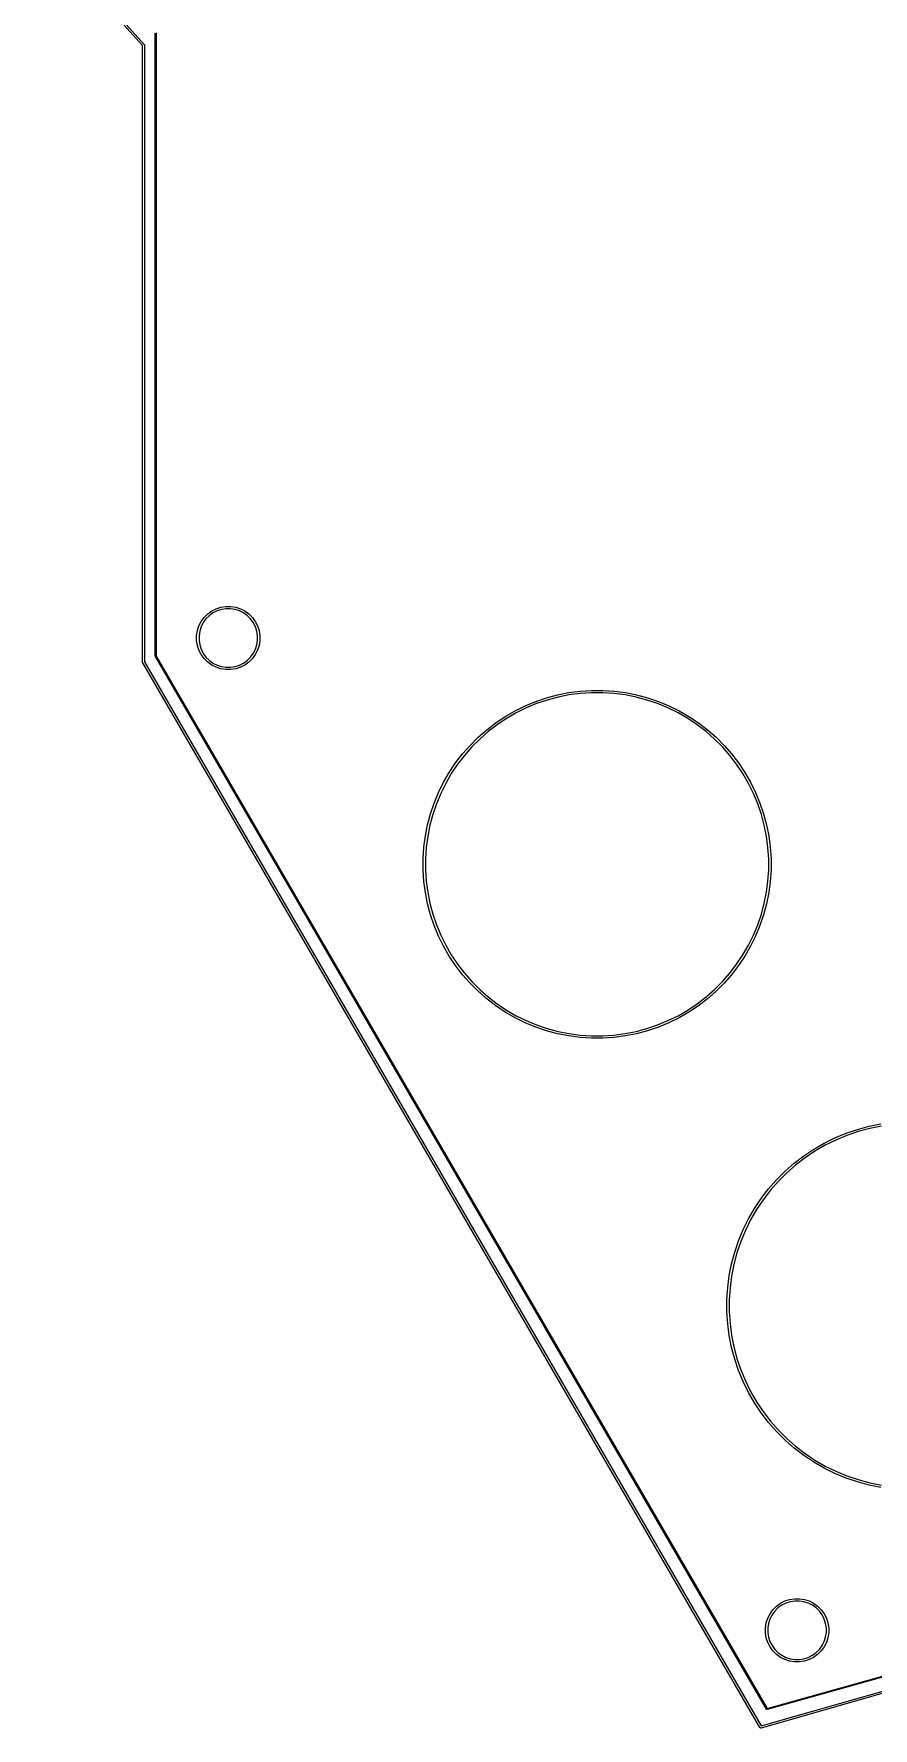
# Model space of a CAD drawing. Extents: x 11 to 414, y -155 to -2.
# Drawn here: x 213.7 to 255, y -154.8 to -71.5 of the extents above; entities that cross this region are included whole.
import ezdxf

# ---------------------------------------------------------------- set-up
doc = ezdxf.new("R2010")
doc.units = 0
doc.layers.add('BLACK', color=7, linetype='CONTINUOUS')

msp = doc.modelspace()

# ---------------------------------------------------------------- linework, layer by layer
at = {"layer": 'BLACK', "linetype": 'CONTINUOUS'}
for p, q in [((219.025184, -72.052299), (213.680202, -66.113431)), ((213.767367, -66.060796), (219.112349, -71.999665)), ((219.653205, -102.096467), (219.653205, -71.447403)), ((219.703205, -71.4378), (219.703205, -102.089736)), ((219.025184, -102.394076), (219.025184, -72.052299)), ((219.112349, -71.999665), (219.120101, -72.012702)), ((219.120101, -72.012702), (219.121378, -72.013979)), ((219.121378, -72.013979), (219.121637, -72.015286)), ((219.121637, -72.015286), (219.12232, -72.016433)), ((219.12232, -72.016433), (219.122225, -72.018237)), ((219.122225, -72.018237), (219.125184, -72.033113)), ((219.125184, -72.033113), (219.125184, -102.380634)), ((222.229236, -100.017217), (222.427277, -99.873331)), ((222.48765, -99.971851), (222.304278, -100.105079)), ((222.427277, -99.873331), (222.645389, -99.762198)), ((222.689607, -99.868949), (222.48765, -99.971851)), ((222.645389, -99.762198), (222.8782, -99.686553)), ((222.905174, -99.798907), (222.689607, -99.868949)), ((222.8782, -99.686553), (223.119979, -99.648259)), ((223.129045, -99.76345), (222.905174, -99.798907)), ((223.119979, -99.648259), (223.364771, -99.648259)), ((223.355705, -99.76345), (223.129045, -99.76345)), ((223.579576, -99.798907), (223.355705, -99.76345)), ((223.364771, -99.648259), (223.60655, -99.686553)), ((223.795143, -99.868949), (223.579576, -99.798907)), ((223.60655, -99.686553), (223.839361, -99.762198)), ((223.9971, -99.971851), (223.795143, -99.868949)), ((223.839361, -99.762198), (224.057473, -99.873331)), ((224.180472, -100.105079), (223.9971, -99.971851)), ((224.057473, -99.873331), (224.255514, -100.017217)), ((221.687184, -101.081054), (221.725478, -100.839275)), ((221.725478, -100.839275), (221.801123, -100.606464)), ((221.801123, -100.606464), (221.912256, -100.388352)), ((221.907874, -100.650682), (221.837832, -100.866249)), ((222.010776, -100.448725), (221.907874, -100.650682)), ((221.912256, -100.388352), (222.056142, -100.190311)), ((222.144004, -100.265353), (222.010776, -100.448725)), ((222.056142, -100.190311), (222.229236, -100.017217)), ((222.304278, -100.105079), (222.144004, -100.265353)), ((224.340746, -100.265353), (224.180472, -100.105079)), ((224.255514, -100.017217), (224.428608, -100.190311)), ((224.473974, -100.448725), (224.340746, -100.265353)), ((224.428608, -100.190311), (224.572494, -100.388352)), ((224.576876, -100.650682), (224.473974, -100.448725)), ((224.572494, -100.388352), (224.683627, -100.606464)), ((224.646918, -100.866249), (224.576876, -100.650682)), ((224.683627, -100.606464), (224.759272, -100.839275)), ((224.759272, -100.839275), (224.797566, -101.081054)), ((221.687184, -101.09012), (221.687184, -101.081054)), ((221.687184, -101.325846), (221.687184, -101.09012)), ((221.725478, -101.567625), (221.687184, -101.325846)), ((221.801123, -101.800436), (221.725478, -101.567625)), ((221.837832, -100.866249), (221.802375, -101.09012)), ((221.802375, -101.09012), (221.802375, -101.31678)), ((221.802375, -101.31678), (221.837832, -101.540651)), ((221.837832, -101.540651), (221.907874, -101.756218)), ((224.576876, -101.756218), (224.646918, -101.540651)), ((224.682375, -101.09012), (224.646918, -100.866249)), ((224.646918, -101.540651), (224.682375, -101.31678)), ((224.682375, -101.31678), (224.682375, -101.09012)), ((224.759272, -101.567625), (224.683627, -101.800436)), ((224.797566, -101.325846), (224.759272, -101.567625)), ((224.797566, -101.081054), (224.797566, -101.325846)), ((219.026124, -102.398801), (219.025184, -102.394076)), ((219.025623, -102.400684), (219.026124, -102.398801)), ((219.027721, -102.406833), (219.025623, -102.400684)), ((219.02899, -102.41321), (219.027721, -102.406833)), ((219.030368, -102.414588), (219.02899, -102.41321)), ((219.031924, -102.419147), (219.030368, -102.414588)), ((249.392887, -154.806691), (219.031924, -102.419147)), ((219.125184, -102.380634), (249.459871, -154.72284)), ((219.653677, -102.098843), (219.653205, -102.096467)), ((219.653427, -102.099788), (219.653677, -102.098843)), ((219.654475, -102.102853), (219.653427, -102.099788)), ((219.655108, -102.106034), (219.654475, -102.102853)), ((219.655799, -102.106725), (219.655108, -102.106034)), ((219.656583, -102.109017), (219.655799, -102.106725)), ((249.719669, -153.901488), (219.656583, -102.109017)), ((219.703205, -102.089736), (249.753192, -153.859643)), ((221.912256, -102.018548), (221.801123, -101.800436)), ((221.907874, -101.756218), (222.010776, -101.958175)), ((222.056142, -102.216589), (221.912256, -102.018548)), ((222.010776, -101.958175), (222.144004, -102.141547)), ((222.229236, -102.389683), (222.056142, -102.216589)), ((222.144004, -102.141547), (222.304278, -102.301821)), ((222.427277, -102.533569), (222.229236, -102.389683)), ((222.304278, -102.301821), (222.48765, -102.435049)), ((222.48765, -102.435049), (222.689607, -102.537951)), ((223.795143, -102.537951), (223.9971, -102.435049)), ((223.9971, -102.435049), (224.180472, -102.301821)), ((224.255514, -102.389683), (224.057473, -102.533569)), ((224.180472, -102.301821), (224.340746, -102.141547)), ((224.428608, -102.216589), (224.255514, -102.389683)), ((224.340746, -102.141547), (224.473974, -101.958175)), ((224.572494, -102.018548), (224.428608, -102.216589)), ((224.473974, -101.958175), (224.576876, -101.756218)), ((224.683627, -101.800436), (224.572494, -102.018548)), ((222.645389, -102.644702), (222.427277, -102.533569)), ((222.8782, -102.720347), (222.645389, -102.644702)), ((222.689607, -102.537951), (222.905174, -102.607993)), ((223.119979, -102.758641), (222.8782, -102.720347)), ((222.905174, -102.607993), (223.129045, -102.64345)), ((223.364771, -102.758641), (223.119979, -102.758641)), ((223.129045, -102.64345), (223.355705, -102.64345)), ((223.355705, -102.64345), (223.579576, -102.607993)), ((223.60655, -102.720347), (223.364771, -102.758641)), ((223.579576, -102.607993), (223.795143, -102.537951)), ((223.839361, -102.644702), (223.60655, -102.720347)), ((224.057473, -102.533569), (223.839361, -102.644702)), ((238.370261, -104.32492), (238.900684, -104.144866)), ((238.900684, -104.144866), (239.441748, -103.999888)), ((239.467971, -104.11235), (238.934206, -104.255372)), ((239.441748, -103.999888), (239.991136, -103.890608)), ((240.009947, -104.004545), (239.467971, -104.11235)), ((239.991136, -103.890608), (240.546494, -103.817494)), ((240.557813, -103.932417), (240.009947, -104.004545)), ((240.546494, -103.817494), (241.105446, -103.780858)), ((241.109224, -103.896275), (240.557813, -103.932417)), ((241.105446, -103.780858), (241.665596, -103.780858)), ((241.661818, -103.896275), (241.109224, -103.896275)), ((242.213229, -103.932417), (241.661818, -103.896275)), ((241.665596, -103.780858), (242.224548, -103.817494)), ((242.761095, -104.004545), (242.213229, -103.932417)), ((242.224548, -103.817494), (242.779906, -103.890608)), ((243.303071, -104.11235), (242.761095, -104.004545)), ((242.779906, -103.890608), (243.329294, -103.999888)), ((243.836836, -104.255372), (243.303071, -104.11235)), ((243.329294, -103.999888), (243.870358, -104.144866)), ((243.870358, -104.144866), (244.400781, -104.32492)), ((236.86526, -105.067104), (237.350365, -104.787029)), ((237.404801, -104.888872), (236.926241, -105.165169)), ((237.350365, -104.787029), (237.852749, -104.539281)), ((237.900408, -104.644466), (237.404801, -104.888872)), ((237.852749, -104.539281), (238.370261, -104.32492)), ((238.410938, -104.432998), (237.900408, -104.644466)), ((238.934206, -104.255372), (238.410938, -104.432998)), ((244.360104, -104.432998), (243.836836, -104.255372)), ((244.870634, -104.644466), (244.360104, -104.432998)), ((244.400781, -104.32492), (244.918293, -104.539281)), ((245.366241, -104.888872), (244.870634, -104.644466)), ((244.918293, -104.539281), (245.420677, -104.787029)), ((245.844801, -105.165169), (245.366241, -104.888872)), ((245.420677, -104.787029), (245.905782, -105.067104)), ((235.533971, -106.088639), (235.955114, -105.719306)), ((236.028374, -105.808572), (235.612911, -106.172923)), ((235.955114, -105.719306), (236.399512, -105.378307)), ((236.466776, -105.472174), (236.028374, -105.808572)), ((236.399512, -105.378307), (236.86526, -105.067104)), ((236.926241, -105.165169), (236.466776, -105.472174)), ((246.304266, -105.472174), (245.844801, -105.165169)), ((245.905782, -105.067104), (246.37153, -105.378307)), ((246.742668, -105.808572), (246.304266, -105.472174)), ((246.37153, -105.378307), (246.815928, -105.719306)), ((247.158131, -106.172923), (246.742668, -105.808572)), ((246.815928, -105.719306), (247.237071, -106.088639)), ((234.768552, -106.905868), (235.137885, -106.484725)), ((235.222169, -106.563665), (234.857818, -106.979128)), ((235.137885, -106.484725), (235.533971, -106.088639)), ((235.612911, -106.172923), (235.222169, -106.563665)), ((247.548873, -106.563665), (247.158131, -106.172923)), ((247.237071, -106.088639), (247.633157, -106.484725)), ((247.913224, -106.979128), (247.548873, -106.563665)), ((247.633157, -106.484725), (248.00249, -106.905868)), ((234.11635, -107.816014), (234.427553, -107.350266)), ((234.52142, -107.41753), (234.214415, -107.876995)), ((234.427553, -107.350266), (234.768552, -106.905868)), ((234.857818, -106.979128), (234.52142, -107.41753)), ((248.249622, -107.41753), (247.913224, -106.979128)), ((248.00249, -106.905868), (248.343489, -107.350266)), ((248.556627, -107.876995), (248.249622, -107.41753)), ((248.343489, -107.350266), (248.654692, -107.816014)), ((233.588527, -108.803503), (233.836275, -108.301119)), ((233.836275, -108.301119), (234.11635, -107.816014)), ((234.214415, -107.876995), (233.938118, -108.355555)), ((248.832924, -108.355555), (248.556627, -107.876995)), ((248.654692, -107.816014), (248.934767, -108.301119)), ((248.934767, -108.301119), (249.182515, -108.803503)), ((233.374166, -109.321015), (233.588527, -108.803503)), ((233.693712, -108.851162), (233.482244, -109.361692)), ((233.938118, -108.355555), (233.693712, -108.851162)), ((249.07733, -108.851162), (248.832924, -108.355555)), ((249.288798, -109.361692), (249.07733, -108.851162)), ((249.182515, -108.803503), (249.396876, -109.321015)), ((233.049134, -110.392502), (233.194112, -109.851438)), ((233.304618, -109.88496), (233.161596, -110.418725)), ((233.194112, -109.851438), (233.374166, -109.321015)), ((233.482244, -109.361692), (233.304618, -109.88496)), ((249.466424, -109.88496), (249.288798, -109.361692)), ((249.396876, -109.321015), (249.57693, -109.851438)), ((249.609446, -110.418725), (249.466424, -109.88496)), ((249.57693, -109.851438), (249.721908, -110.392502)), ((232.939854, -110.94189), (233.049134, -110.392502)), ((233.161596, -110.418725), (233.053791, -110.960701)), ((249.717251, -110.960701), (249.609446, -110.418725)), ((249.721908, -110.392502), (249.831188, -110.94189)), ((232.830104, -112.0562), (232.86674, -111.497248)), ((232.86674, -111.497248), (232.939854, -110.94189)), ((232.981663, -111.508567), (232.945521, -112.059978)), ((233.053791, -110.960701), (232.981663, -111.508567)), ((249.789379, -111.508567), (249.717251, -110.960701)), ((249.825521, -112.059978), (249.789379, -111.508567)), ((249.831188, -110.94189), (249.904302, -111.497248)), ((249.904302, -111.497248), (249.940938, -112.0562)), ((232.830104, -112.059978), (232.830104, -112.0562)), ((232.830104, -112.61635), (232.830104, -112.059978)), ((232.945521, -112.059978), (232.945521, -112.612572)), ((249.825521, -112.612572), (249.825521, -112.059978)), ((249.940938, -112.0562), (249.940938, -112.61635)), ((232.86674, -113.175302), (232.830104, -112.61635)), ((232.939854, -113.73066), (232.86674, -113.175302)), ((232.945521, -112.612572), (232.981663, -113.163983)), ((232.981663, -113.163983), (233.053791, -113.711849)), ((249.717251, -113.711849), (249.789379, -113.163983)), ((249.789379, -113.163983), (249.825521, -112.612572)), ((249.904302, -113.175302), (249.831188, -113.73066)), ((249.940938, -112.61635), (249.904302, -113.175302)), ((233.049134, -114.280048), (232.939854, -113.73066)), ((233.053791, -113.711849), (233.161596, -114.253825)), ((249.609446, -114.253825), (249.717251, -113.711849)), ((249.831188, -113.73066), (249.721908, -114.280048)), ((233.194112, -114.821112), (233.049134, -114.280048)), ((233.161596, -114.253825), (233.304618, -114.78759)), ((233.374166, -115.351535), (233.194112, -114.821112)), ((233.304618, -114.78759), (233.482244, -115.310858)), ((249.288798, -115.310858), (249.466424, -114.78759)), ((249.57693, -114.821112), (249.396876, -115.351535)), ((249.466424, -114.78759), (249.609446, -114.253825)), ((249.721908, -114.280048), (249.57693, -114.821112)), ((233.588527, -115.869047), (233.374166, -115.351535)), ((233.482244, -115.310858), (233.693712, -115.821388)), ((233.693712, -115.821388), (233.938118, -116.316995)), ((248.832924, -116.316995), (249.07733, -115.821388)), ((249.07733, -115.821388), (249.288798, -115.310858)), ((249.396876, -115.351535), (249.182515, -115.869047)), ((233.836275, -116.371431), (233.588527, -115.869047)), ((234.11635, -116.856536), (233.836275, -116.371431)), ((233.938118, -116.316995), (234.214415, -116.795555)), ((248.556627, -116.795555), (248.832924, -116.316995)), ((248.934767, -116.371431), (248.654692, -116.856536)), ((249.182515, -115.869047), (248.934767, -116.371431)), ((234.427553, -117.322284), (234.11635, -116.856536)), ((234.214415, -116.795555), (234.52142, -117.25502)), ((234.768552, -117.766682), (234.427553, -117.322284)), ((234.52142, -117.25502), (234.857818, -117.693422)), ((247.913224, -117.693422), (248.249622, -117.25502)), ((248.343489, -117.322284), (248.00249, -117.766682)), ((248.249622, -117.25502), (248.556627, -116.795555)), ((248.654692, -116.856536), (248.343489, -117.322284)), ((235.137885, -118.187825), (234.768552, -117.766682)), ((234.857818, -117.693422), (235.222169, -118.108885)), ((235.533971, -118.583911), (235.137885, -118.187825)), ((235.222169, -118.108885), (235.612911, -118.499627)), ((247.158131, -118.499627), (247.548873, -118.108885)), ((247.633157, -118.187825), (247.237071, -118.583911)), ((247.548873, -118.108885), (247.913224, -117.693422)), ((248.00249, -117.766682), (247.633157, -118.187825)), ((235.955114, -118.953244), (235.533971, -118.583911)), ((235.612911, -118.499627), (236.028374, -118.863978)), ((236.399512, -119.294243), (235.955114, -118.953244)), ((236.028374, -118.863978), (236.466776, -119.200376)), ((246.304266, -119.200376), (246.742668, -118.863978)), ((246.815928, -118.953244), (246.37153, -119.294243)), ((246.742668, -118.863978), (247.158131, -118.499627)), ((247.237071, -118.583911), (246.815928, -118.953244)), ((236.86526, -119.605446), (236.399512, -119.294243)), ((236.466776, -119.200376), (236.926241, -119.507381)), ((237.350365, -119.885521), (236.86526, -119.605446)), ((236.926241, -119.507381), (237.404801, -119.783678)), ((237.852749, -120.133269), (237.350365, -119.885521)), ((237.404801, -119.783678), (237.900408, -120.028084)), ((244.870634, -120.028084), (245.366241, -119.783678)), ((245.420677, -119.885521), (244.918293, -120.133269)), ((245.366241, -119.783678), (245.844801, -119.507381)), ((245.905782, -119.605446), (245.420677, -119.885521)), ((245.844801, -119.507381), (246.304266, -119.200376)), ((246.37153, -119.294243), (245.905782, -119.605446)), ((238.370261, -120.34763), (237.852749, -120.133269)), ((237.900408, -120.028084), (238.410938, -120.239552)), ((238.900684, -120.527684), (238.370261, -120.34763)), ((238.410938, -120.239552), (238.934206, -120.417178)), ((239.441748, -120.672662), (238.900684, -120.527684)), ((238.934206, -120.417178), (239.467971, -120.5602)), ((239.991136, -120.781942), (239.441748, -120.672662)), ((239.467971, -120.5602), (240.009947, -120.668005)), ((240.546494, -120.855056), (239.991136, -120.781942)), ((240.009947, -120.668005), (240.557813, -120.740133)), ((240.557813, -120.740133), (241.109224, -120.776275)), ((241.109224, -120.776275), (241.661818, -120.776275)), ((241.661818, -120.776275), (242.213229, -120.740133)), ((242.213229, -120.740133), (242.761095, -120.668005)), ((242.779906, -120.781942), (242.224548, -120.855056)), ((242.761095, -120.668005), (243.303071, -120.5602)), ((243.329294, -120.672662), (242.779906, -120.781942)), ((243.303071, -120.5602), (243.836836, -120.417178)), ((243.870358, -120.527684), (243.329294, -120.672662)), ((243.836836, -120.417178), (244.360104, -120.239552)), ((244.400781, -120.34763), (243.870358, -120.527684)), ((244.360104, -120.239552), (244.870634, -120.028084)), ((244.918293, -120.133269), (244.400781, -120.34763)), ((241.105446, -120.891692), (240.546494, -120.855056)), ((241.665596, -120.891692), (241.105446, -120.891692)), ((242.224548, -120.855056), (241.665596, -120.891692)), ((252.55439, -126.058528), (253.086118, -125.796309)), ((253.086118, -125.796309), (253.633859, -125.569427)), ((253.674442, -125.677254), (253.133667, -125.90125)), ((253.633859, -125.569427), (254.195265, -125.378856)), ((254.228709, -125.489106), (253.674442, -125.677254)), ((254.195265, -125.378856), (254.767933, -125.22541)), ((254.794095, -125.337611), (254.228709, -125.489106)), ((254.767933, -125.22541), (255.349411, -125.109746)), ((255.368178, -125.223419), (254.794095, -125.337611)), ((251.077641, -127.04526), (251.547996, -126.684344)), ((251.547996, -126.684344), (252.040949, -126.354963)), ((252.101788, -126.452801), (251.615104, -126.777993)), ((252.040949, -126.354963), (252.55439, -126.058528)), ((252.6087, -126.160135), (252.101788, -126.452801)), ((253.133667, -125.90125), (252.6087, -126.160135)), ((250.212676, -127.855389), (250.631898, -127.436167)), ((250.710655, -127.520255), (250.296764, -127.934146)), ((250.631898, -127.436167), (251.077641, -127.04526)), ((251.15073, -127.13432), (250.710655, -127.520255)), ((251.615104, -126.777993), (251.15073, -127.13432)), ((249.460853, -128.771487), (249.821769, -128.301132)), ((249.821769, -128.301132), (250.212676, -127.855389)), ((250.296764, -127.934146), (249.910829, -128.374221)), ((249.131472, -129.26444), (249.460853, -128.771487)), ((249.554502, -128.838595), (249.22931, -129.325279)), ((249.910829, -128.374221), (249.554502, -128.838595)), ((248.572818, -130.309609), (248.835037, -129.777881)), ((248.936644, -129.832191), (248.677759, -130.357158)), ((248.835037, -129.777881), (249.131472, -129.26444)), ((249.22931, -129.325279), (248.936644, -129.832191)), ((248.345936, -130.85735), (248.572818, -130.309609)), ((248.677759, -130.357158), (248.453763, -130.897933)), ((248.001919, -131.991424), (248.155365, -131.418756)), ((248.265615, -131.4522), (248.11412, -132.017586)), ((248.155365, -131.418756), (248.345936, -130.85735)), ((248.453763, -130.897933), (248.265615, -131.4522)), ((247.886255, -132.572902), (248.001919, -131.991424)), ((248.11412, -132.017586), (247.999928, -132.591669)), ((247.770095, -133.7523), (247.80887, -133.1607)), ((247.80887, -133.1607), (247.886255, -132.572902)), ((247.923527, -133.171992), (247.885244, -133.75607)), ((247.999928, -132.591669), (247.923527, -133.171992)), ((247.770095, -133.75607), (247.770095, -133.7523)), ((247.770095, -134.34517), (247.770095, -133.75607)), ((247.885244, -133.75607), (247.885244, -134.3414)), ((247.80887, -134.93677), (247.770095, -134.34517)), ((247.886255, -135.524568), (247.80887, -134.93677)), ((247.885244, -134.3414), (247.923527, -134.925478)), ((247.923527, -134.925478), (247.999928, -135.505801)), ((248.001919, -136.106046), (247.886255, -135.524568)), ((247.999928, -135.505801), (248.11412, -136.079884)), ((248.155365, -136.678714), (248.001919, -136.106046)), ((248.11412, -136.079884), (248.265615, -136.64527)), ((248.345936, -137.24012), (248.155365, -136.678714)), ((248.265615, -136.64527), (248.453763, -137.199537)), ((248.572818, -137.787861), (248.345936, -137.24012)), ((248.453763, -137.199537), (248.677759, -137.740312)), ((248.835037, -138.319589), (248.572818, -137.787861)), ((248.677759, -137.740312), (248.936644, -138.265279)), ((249.131472, -138.83303), (248.835037, -138.319589)), ((248.936644, -138.265279), (249.22931, -138.772191)), ((249.460853, -139.325983), (249.131472, -138.83303)), ((249.22931, -138.772191), (249.554502, -139.258875)), ((249.821769, -139.796338), (249.460853, -139.325983)), ((249.554502, -139.258875), (249.910829, -139.723249)), ((250.212676, -140.242081), (249.821769, -139.796338)), ((249.910829, -139.723249), (250.296764, -140.163324)), ((250.631898, -140.661303), (250.212676, -140.242081)), ((250.296764, -140.163324), (250.710655, -140.577215)), ((251.077641, -141.05221), (250.631898, -140.661303)), ((250.710655, -140.577215), (251.15073, -140.96315)), ((251.547996, -141.413126), (251.077641, -141.05221)), ((251.15073, -140.96315), (251.615104, -141.319477)), ((252.040949, -141.742507), (251.547996, -141.413126)), ((251.615104, -141.319477), (252.101788, -141.644669)), ((252.101788, -141.644669), (252.6087, -141.937335)), ((252.55439, -142.038942), (252.040949, -141.742507)), ((253.086118, -142.301161), (252.55439, -142.038942)), ((252.6087, -141.937335), (253.133667, -142.19622)), ((253.633859, -142.528043), (253.086118, -142.301161)), ((253.133667, -142.19622), (253.674442, -142.420216)), ((253.674442, -142.420216), (254.228709, -142.608364)), ((254.195265, -142.718614), (253.633859, -142.528043)), ((254.767933, -142.87206), (254.195265, -142.718614)), ((254.228709, -142.608364), (254.794095, -142.759859)), ((255.349411, -142.987724), (254.767933, -142.87206)), ((254.794095, -142.759859), (255.368178, -142.874051)), ((249.891967, -149.204018), (250.035853, -149.005977)), ((250.123715, -149.081019), (249.990487, -149.264391)), ((250.035853, -149.005977), (250.208947, -148.832883)), ((250.283989, -148.920745), (250.123715, -149.081019)), ((250.208947, -148.832883), (250.406988, -148.688997)), ((250.467361, -148.787517), (250.283989, -148.920745)), ((250.406988, -148.688997), (250.6251, -148.577864)), ((250.669318, -148.684615), (250.467361, -148.787517)), ((250.6251, -148.577864), (250.857911, -148.502219)), ((250.884885, -148.614573), (250.669318, -148.684615)), ((250.857911, -148.502219), (251.09969, -148.463925)), ((251.108756, -148.579116), (250.884885, -148.614573)), ((251.09969, -148.463925), (251.344482, -148.463925)), ((251.335416, -148.579116), (251.108756, -148.579116)), ((251.559287, -148.614573), (251.335416, -148.579116)), ((251.344482, -148.463925), (251.586261, -148.502219)), ((251.774854, -148.684615), (251.559287, -148.614573)), ((251.586261, -148.502219), (251.819072, -148.577864)), ((251.976811, -148.787517), (251.774854, -148.684615)), ((251.819072, -148.577864), (252.037184, -148.688997)), ((252.160183, -148.920745), (251.976811, -148.787517)), ((252.037184, -148.688997), (252.235225, -148.832883)), ((252.320457, -149.081019), (252.160183, -148.920745)), ((252.235225, -148.832883), (252.408319, -149.005977)), ((252.453685, -149.264391), (252.320457, -149.081019)), ((252.408319, -149.005977), (252.552205, -149.204018)), ((249.666895, -149.89672), (249.705189, -149.654941)), ((249.666895, -149.905786), (249.666895, -149.89672)), ((249.666895, -150.141512), (249.666895, -149.905786)), ((249.705189, -149.654941), (249.780834, -149.42213)), ((249.780834, -149.42213), (249.891967, -149.204018)), ((249.817543, -149.681915), (249.782086, -149.905786)), ((249.782086, -149.905786), (249.782086, -150.132446)), ((249.887585, -149.466348), (249.817543, -149.681915)), ((249.990487, -149.264391), (249.887585, -149.466348)), ((252.556587, -149.466348), (252.453685, -149.264391)), ((252.552205, -149.204018), (252.663338, -149.42213)), ((252.626629, -149.681915), (252.556587, -149.466348)), ((252.662086, -149.905786), (252.626629, -149.681915)), ((252.662086, -150.132446), (252.662086, -149.905786)), ((252.663338, -149.42213), (252.738983, -149.654941)), ((252.738983, -149.654941), (252.777277, -149.89672)), ((252.777277, -149.89672), (252.777277, -150.141512)), ((249.705189, -150.383291), (249.666895, -150.141512)), ((249.780834, -150.616102), (249.705189, -150.383291)), ((249.891967, -150.834214), (249.780834, -150.616102)), ((249.782086, -150.132446), (249.817543, -150.356317)), ((249.817543, -150.356317), (249.887585, -150.571884)), ((249.887585, -150.571884), (249.990487, -150.773841)), ((250.035853, -151.032255), (249.891967, -150.834214)), ((249.990487, -150.773841), (250.123715, -150.957213)), ((252.320457, -150.957213), (252.453685, -150.773841)), ((252.552205, -150.834214), (252.408319, -151.032255)), ((252.453685, -150.773841), (252.556587, -150.571884)), ((252.663338, -150.616102), (252.552205, -150.834214)), ((252.556587, -150.571884), (252.626629, -150.356317)), ((252.626629, -150.356317), (252.662086, -150.132446)), ((252.738983, -150.383291), (252.663338, -150.616102)), ((252.777277, -150.141512), (252.738983, -150.383291)), ((250.208947, -151.205349), (250.035853, -151.032255)), ((250.123715, -150.957213), (250.283989, -151.117487)), ((250.406988, -151.349235), (250.208947, -151.205349)), ((250.283989, -151.117487), (250.467361, -151.250715)), ((250.6251, -151.460368), (250.406988, -151.349235)), ((250.467361, -151.250715), (250.669318, -151.353617)), ((250.857911, -151.536013), (250.6251, -151.460368)), ((250.669318, -151.353617), (250.884885, -151.423659)), ((251.09969, -151.574307), (250.857911, -151.536013)), ((250.884885, -151.423659), (251.108756, -151.459116)), ((251.344482, -151.574307), (251.09969, -151.574307)), ((251.108756, -151.459116), (251.335416, -151.459116)), ((251.335416, -151.459116), (251.559287, -151.423659)), ((251.586261, -151.536013), (251.344482, -151.574307)), ((251.559287, -151.423659), (251.774854, -151.353617)), ((251.819072, -151.460368), (251.586261, -151.536013)), ((251.774854, -151.353617), (251.976811, -151.250715)), ((252.037184, -151.349235), (251.819072, -151.460368)), ((251.976811, -151.250715), (252.160183, -151.117487)), ((252.235225, -151.205349), (252.037184, -151.349235)), ((252.160183, -151.117487), (252.320457, -150.957213)), ((252.408319, -151.032255), (252.235225, -151.205349)), ((257.784265, -152.448444), (249.449883, -154.829696)), ((249.459871, -154.72284), (257.750651, -152.354046)), ((257.189517, -151.829297), (249.748031, -153.913012)), ((249.753192, -153.859643), (257.172895, -151.782027)), ((249.721354, -153.9034), (249.719669, -153.901488)), ((249.721628, -153.904379), (249.721354, -153.9034)), ((249.722793, -153.905034), (249.721628, -153.904379)), ((249.726117, -153.908807), (249.722793, -153.905034)), ((249.732525, -153.910508), (249.726117, -153.908807)), ((249.738305, -153.913759), (249.732525, -153.910508)), ((249.743318, -153.913373), (249.738305, -153.913759)), ((249.744611, -153.913717), (249.743318, -153.913373)), ((249.745489, -153.913207), (249.744611, -153.913717)), ((249.748031, -153.913012), (249.745489, -153.913207)), ((249.396412, -154.810697), (249.392887, -154.806691)), ((249.396987, -154.812708), (249.396412, -154.810697)), ((249.399323, -154.814006), (249.396987, -154.812708)), ((249.405774, -154.821337), (249.399323, -154.814006)), ((249.418724, -154.824784), (249.405774, -154.821337)), ((249.43044, -154.831293), (249.418724, -154.824784)), ((249.440172, -154.830493), (249.43044, -154.831293)), ((249.442755, -154.831181), (249.440172, -154.830493)), ((249.444563, -154.830132), (249.442755, -154.831181)), ((249.449883, -154.829696), (249.444563, -154.830132))]:
    msp.add_line(p, q, dxfattribs=at)

doc.saveas('drawing.dxf')
